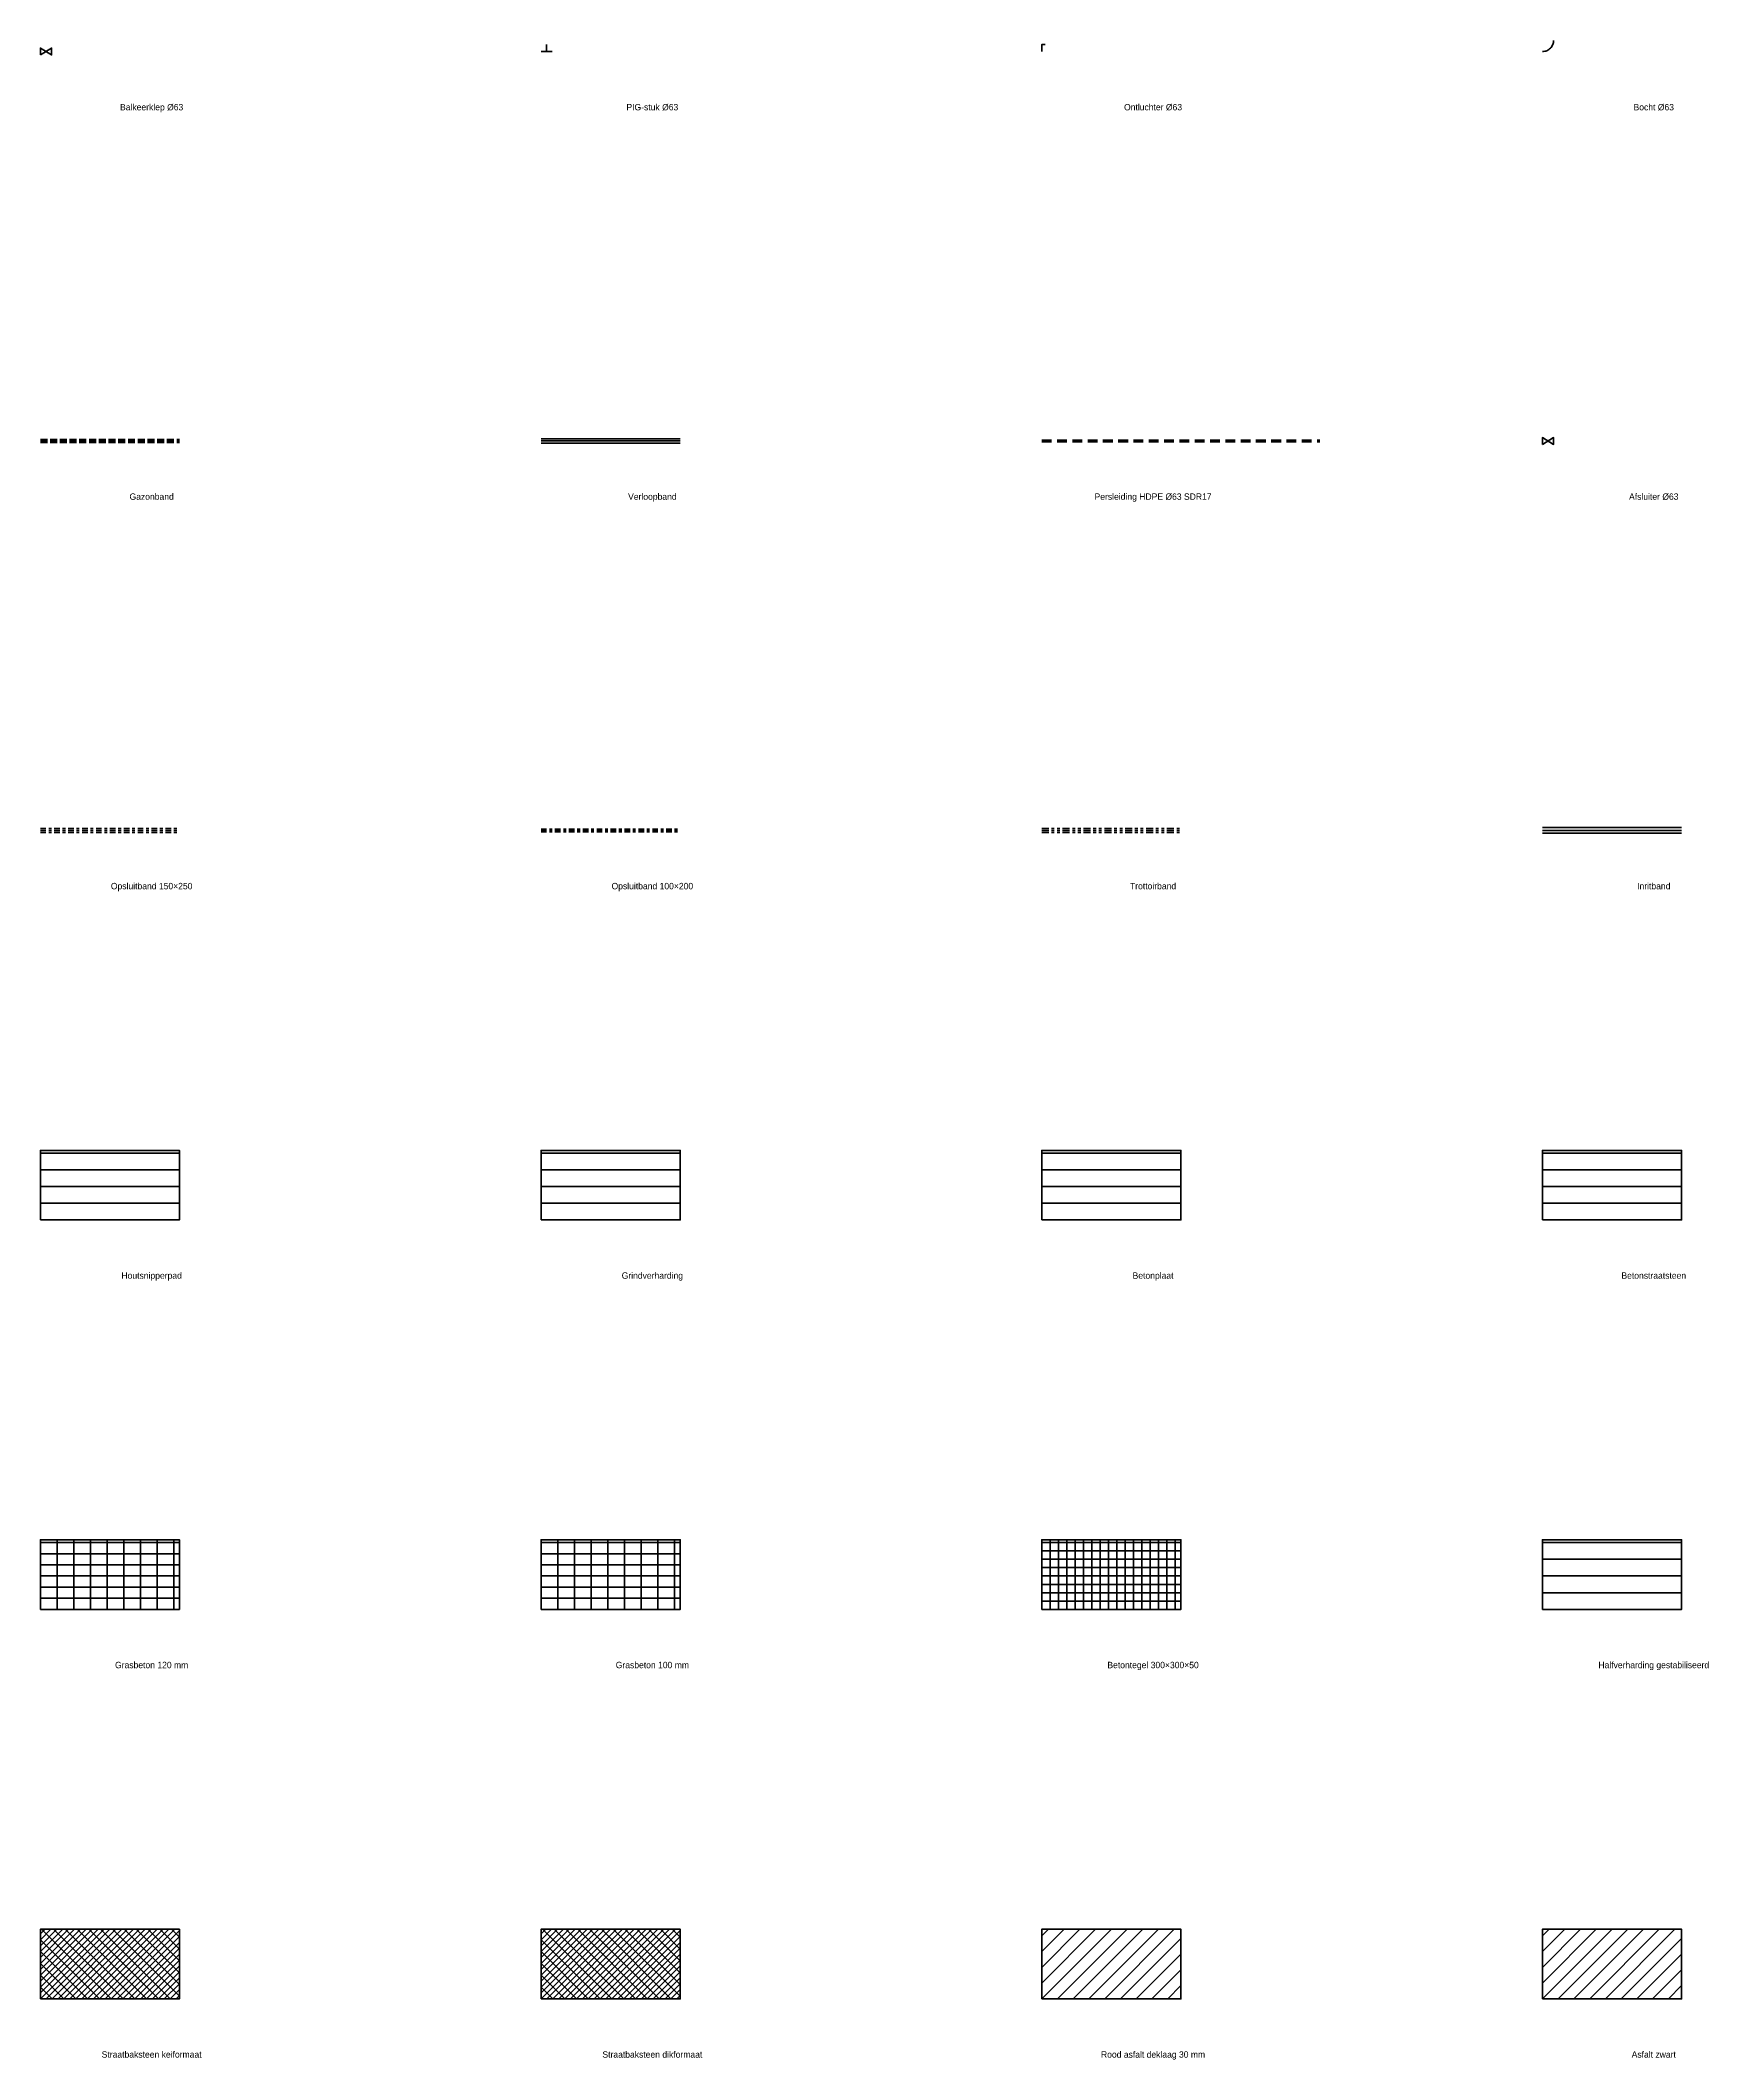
# Model space of a CAD drawing. Header units: metres. Extents: x -2 to 64, y -2 to 322.
# Drawn here: x 0 to 60, y -2.2 to 70.4 of the extents above; entities that cross this region are included whole.
import ezdxf
from ezdxf.enums import TextEntityAlignment as Align

# ---------------------------------------------------------------- set-up
doc = ezdxf.new("R2010")
doc.units = ezdxf.units.M
doc.header["$MEASUREMENT"] = 0
for name, pattern in [('RI-PERS-SO', [22, 7, -4, 7, -4]), ('VH-GAZONBAND-SO', [7, 5, -2]), ('VH-OPSLUITBAND-SO', [10, 4, -2, 2, -2]), ('VH-TROTTOIRBAND-SO', [15, 5, -2, 2, -2, 2, -2])]:
    doc.linetypes.add(name, pattern=pattern)
doc.layers.add('N-XX-AL-TEKENBLAD_VERKLARING-T', color=7, linetype='Continuous')
for name, color, linetype, lineweight in [('N-XX-RI-PERSLEIDING-G', 210, 'RI-PERS-SO', 35), ('N-XX-RI-PERSLEIDING_HULPSTUK-S', 210, 'CONTINUOUS', 35), ('N-XX-VH-GESLOTENVERHARDING_ASFALT-A', 10, 'CONTINUOUS', 35), ('N-XX-VH-GESLOTENVERHARDING_ASFALT-G', 10, 'CONTINUOUS', 35), ('N-XX-VH-GESLOTENVERHARDING_ASFALT_ROOD-G', 10, 'CONTINUOUS', 35), ('N-XX-VH-GESLOTENVERHARDING_BETON-A', 10, 'CONTINUOUS', 35), ('N-XX-VH-GESLOTENVERHARDING_BETON-G', 10, 'CONTINUOUS', 35), ('N-XX-VH-HALFVERHARDING-G', 130, 'CONTINUOUS', 35), ('N-XX-VH-HALFVERHARDING_GRASBETONSTEEN-A', 130, 'CONTINUOUS', 35), ('N-XX-VH-HALFVERHARDING_GRASBETONSTEEN-G', 130, 'CONTINUOUS', 35), ('N-XX-VH-HALFVERHARDING_GRIND-G', 130, 'CONTINUOUS', 35), ('N-XX-VH-KANTOPSLUITING_ELEMENT_VERLOOPBAND-G', 40, 'CONTINUOUS', 35), ('N-XX-VH-KANTOPSLUITING_GAZONBAND-G', 90, 'VH-GAZONBAND-SO', 35), ('N-XX-VH-KANTOPSLUITING_INRITBAND-G', 210, 'CONTINUOUS', 35), ('N-XX-VH-KANTOPSLUITING_OPSLUITBAND_100X200-G', 150, 'VH-OPSLUITBAND-SO', 35), ('N-XX-VH-KANTOPSLUITING_OPSLUITBAND_150X250-G', 150, 'VH-OPSLUITBAND-SO', 35), ('N-XX-VH-KANTOPSLUITING_TROTTOIRBAND-G', 210, 'VH-TROTTOIRBAND-SO', 35), ('N-XX-VH-OPENVERHARDING_BETONSTRAATSTEEN-A', 90, 'CONTINUOUS', 35), ('N-XX-VH-OPENVERHARDING_BETONSTRAATSTEEN-G', 90, 'CONTINUOUS', 35), ('N-XX-VH-OPENVERHARDING_STRAATBAKSTEEN-A', 90, 'CONTINUOUS', 35), ('N-XX-VH-OPENVERHARDING_STRAATBAKSTEEN-G', 90, 'CONTINUOUS', 35), ('N-XX-VH-OPENVERHARDING_TEGEL-A', 90, 'CONTINUOUS', 35), ('N-XX-VH-OPENVERHARDING_TEGEL-G', 90, 'CONTINUOUS', 35)]:
    doc.layers.add(name, color=color, linetype=linetype, lineweight=lineweight)

msp = doc.modelspace()

# ---------------------------------------------------------------- hatches: boundary and pattern name
at = {"layer": 'N-XX-VH-GESLOTENVERHARDING_ASFALT-A', "ltscale": 0.05}
h = msp.add_hatch(dxfattribs=at)
h.set_pattern_fill('AVH-OI_SCHEMATISCH', color=256, style=0, pattern_type=0)
h.set_pattern_definition([(45, (54, 0), (-0.282843, 0.282843), [])])
h.paths.add_polyline_path([(54, 0), (59, 0), (59, 2.5), (54, 2.5)])
at = {"layer": 'N-XX-VH-GESLOTENVERHARDING_ASFALT_ROOD-G', "ltscale": 0.05}
h = msp.add_hatch(dxfattribs=at)
h.set_pattern_fill('AVH-OI_SCHEMATISCH', color=256, style=0, pattern_type=0)
h.set_pattern_definition([(45, (36, 0), (-0.282843, 0.282843), [])])
h.paths.add_polyline_path([(36, 0), (41, 0), (41, 2.5), (36, 2.5)])
at = {"layer": 'N-XX-VH-GESLOTENVERHARDING_BETON-A', "ltscale": 0.05}
h = msp.add_hatch(dxfattribs=at)
h.set_pattern_fill('AVH-OI_SCHEMATISCH', color=256, style=0, pattern_type=0)
h.set_pattern_definition([(0, (36, 28), (-0, 0.6), [])])
h.paths.add_polyline_path([(36, 28), (41, 28), (41, 30.5), (36, 30.5)])
at = {"layer": 'N-XX-VH-HALFVERHARDING-G', "ltscale": 0.05}
h = msp.add_hatch(dxfattribs=at)
h.set_pattern_fill('AVH-OI_SCHEMATISCH', color=256, style=0, pattern_type=0)
h.set_pattern_definition([(0, (0, 28), (-0, 0.6), [])])
h.paths.add_polyline_path([(0, 28), (5, 28), (5, 30.5), (0, 30.5)])
h = msp.add_hatch(dxfattribs=at)
h.set_pattern_fill('AVH-OI_SCHEMATISCH', color=256, style=0, pattern_type=0)
h.set_pattern_definition([(0, (54, 14), (-0, 0.6), [])])
h.paths.add_polyline_path([(54, 14), (59, 14), (59, 16.5), (54, 16.5)])
at = {"layer": 'N-XX-VH-HALFVERHARDING_GRASBETONSTEEN-A', "ltscale": 0.05}
h = msp.add_hatch(dxfattribs=at)
h.set_pattern_fill('AVH-OI_SCHEMATISCH', color=256, style=0, pattern_type=0)
h.set_pattern_definition([(0, (0, 14), (-0, 0.4), []), (90, (0, 14), (-0.6, 4e-17), [])])
h.paths.add_polyline_path([(0, 14), (5, 14), (5, 16.5), (0, 16.5)])
h = msp.add_hatch(dxfattribs=at)
h.set_pattern_fill('AVH-OI_SCHEMATISCH', color=256, style=0, pattern_type=0)
h.set_pattern_definition([(0, (18, 14), (-0, 0.4), []), (90, (18, 14), (-0.6, 4e-17), [])])
h.paths.add_polyline_path([(18, 14), (23, 14), (23, 16.5), (18, 16.5)])
at = {"layer": 'N-XX-VH-HALFVERHARDING_GRIND-G', "ltscale": 0.05}
h = msp.add_hatch(dxfattribs=at)
h.set_pattern_fill('AVH-OI_SCHEMATISCH', color=256, style=0, pattern_type=0)
h.set_pattern_definition([(0, (18, 28), (-0, 0.6), [])])
h.paths.add_polyline_path([(18, 28), (23, 28), (23, 30.5), (18, 30.5)])
at = {"layer": 'N-XX-VH-OPENVERHARDING_BETONSTRAATSTEEN-A', "ltscale": 0.05}
h = msp.add_hatch(dxfattribs=at)
h.set_pattern_fill('AVH-OI_SCHEMATISCH', color=256, style=0, pattern_type=0)
h.set_pattern_definition([(0, (54, 28), (-0, 0.6), [])])
h.paths.add_polyline_path([(54, 28), (59, 28), (59, 30.5), (54, 30.5)])
at = {"layer": 'N-XX-VH-OPENVERHARDING_STRAATBAKSTEEN-A', "ltscale": 0.05}
h = msp.add_hatch(dxfattribs=at)
h.set_pattern_fill('AVH-OI_SCHEMATISCH', color=256, style=0, pattern_type=0)
h.set_pattern_definition([(45, (0, 0), (-0.106066, 0.106066), []), (-45, (0, 0), (0.212132, 0.212132), [])])
h.paths.add_polyline_path([(0, 0), (5, 0), (5, 2.5), (0, 2.5)])
h = msp.add_hatch(dxfattribs=at)
h.set_pattern_fill('AVH-OI_SCHEMATISCH', color=256, style=0, pattern_type=0)
h.set_pattern_definition([(45, (18, 0), (-0.106066, 0.106066), []), (-45, (18, 0), (0.212132, 0.212132), [])])
h.paths.add_polyline_path([(18, 0), (23, 0), (23, 2.5), (18, 2.5)])
at = {"layer": 'N-XX-VH-OPENVERHARDING_TEGEL-A', "ltscale": 0.05}
h = msp.add_hatch(dxfattribs=at)
h.set_pattern_fill('AVH-OI_SCHEMATISCH', color=256, style=0, pattern_type=0)
h.set_pattern_definition([(0, (36, 14), (-0, 0.3), []), (90, (36, 14), (-0.3, 2e-17), [])])
h.paths.add_polyline_path([(36, 14), (41, 14), (41, 16.5), (36, 16.5)])

# ---------------------------------------------------------------- linework, layer by layer
at = {"layer": 'N-XX-RI-PERSLEIDING-G', "ltscale": 0.05}
for points in [[(36, 56.032), (46, 56.032)], [(36, 56), (46, 56)], [(36, 55.968), (46, 55.968)]]:
    msp.add_lwpolyline(points, dxfattribs=at)
at = {"layer": 'N-XX-RI-PERSLEIDING_HULPSTUK-S', "ltscale": 0.05}
for points in [[(0, 69.875), (0.4, 70.125), (0.4, 69.875), (0, 70.125), (0, 69.875)], [(18, 70), (18.4, 70)], [(18.2, 70), (18.2, 70.25)], [(36, 70), (36, 70.25), (36.125, 70.25)], [(54, 70), (54.039, 70.002), (54.078, 70.008), (54.116, 70.017), (54.153, 70.03), (54.189, 70.047), (54.222, 70.067), (54.254, 70.091), (54.283, 70.117), (54.309, 70.146), (54.333, 70.178), (54.353, 70.211), (54.37, 70.247), (54.383, 70.284), (54.392, 70.322), (54.398, 70.361), (54.4, 70.4)], [(54, 55.875), (54.4, 56.125), (54.4, 55.875), (54, 56.125), (54, 55.875)]]:
    msp.add_lwpolyline(points, dxfattribs=at)
at = {"layer": 'N-XX-VH-GESLOTENVERHARDING_ASFALT-G', "ltscale": 0.05}
msp.add_lwpolyline([(54, 0), (59, 0), (59, 2.5), (54, 2.5)], close=True, dxfattribs=at)
at = {"layer": 'N-XX-VH-GESLOTENVERHARDING_ASFALT_ROOD-G', "ltscale": 0.05}
msp.add_lwpolyline([(36, 0), (41, 0), (41, 2.5), (36, 2.5)], close=True, dxfattribs=at)
at = {"layer": 'N-XX-VH-GESLOTENVERHARDING_BETON-G', "ltscale": 0.05}
msp.add_lwpolyline([(36, 28), (41, 28), (41, 30.5), (36, 30.5)], close=True, dxfattribs=at)
at = {"layer": 'N-XX-VH-HALFVERHARDING-G', "ltscale": 0.05}
for points in [[(0, 28), (5, 28), (5, 30.5), (0, 30.5)], [(54, 14), (59, 14), (59, 16.5), (54, 16.5)]]:
    msp.add_lwpolyline(points, close=True, dxfattribs=at)
at = {"layer": 'N-XX-VH-HALFVERHARDING_GRASBETONSTEEN-G', "ltscale": 0.05}
for points in [[(0, 14), (5, 14), (5, 16.5), (0, 16.5)], [(18, 14), (23, 14), (23, 16.5), (18, 16.5)]]:
    msp.add_lwpolyline(points, close=True, dxfattribs=at)
at = {"layer": 'N-XX-VH-HALFVERHARDING_GRIND-G', "ltscale": 0.05}
msp.add_lwpolyline([(18, 28), (23, 28), (23, 30.5), (18, 30.5)], close=True, dxfattribs=at)
at = {"layer": 'N-XX-VH-KANTOPSLUITING_ELEMENT_VERLOOPBAND-G', "ltscale": 0.05}
for points in [[(18, 56.075), (23, 56.075)], [(18, 56), (23, 56)], [(18, 55.925), (23, 55.925)]]:
    msp.add_lwpolyline(points, dxfattribs=at)
at = {"layer": 'N-XX-VH-KANTOPSLUITING_GAZONBAND-G', "ltscale": 0.05}
for points in [[(0, 56.05), (5, 56.05)], [(0, 56), (5, 56)], [(0, 55.95), (5, 55.95)]]:
    msp.add_lwpolyline(points, dxfattribs=at)
at = {"layer": 'N-XX-VH-KANTOPSLUITING_INRITBAND-G', "ltscale": 0.05}
for points in [[(54, 42.1), (59, 42.1)], [(54, 42), (59, 42)], [(54, 41.9), (59, 41.9)]]:
    msp.add_lwpolyline(points, dxfattribs=at)
at = {"layer": 'N-XX-VH-KANTOPSLUITING_OPSLUITBAND_100X200-G', "ltscale": 0.05}
for points in [[(18, 42.05), (23, 42.05)], [(18, 42), (23, 42)], [(18, 41.95), (23, 41.95)]]:
    msp.add_lwpolyline(points, dxfattribs=at)
at = {"layer": 'N-XX-VH-KANTOPSLUITING_OPSLUITBAND_150X250-G', "ltscale": 0.05}
for points in [[(0, 42.075), (5, 42.075)], [(0, 42), (5, 42)], [(0, 41.925), (5, 41.925)]]:
    msp.add_lwpolyline(points, dxfattribs=at)
at = {"layer": 'N-XX-VH-KANTOPSLUITING_TROTTOIRBAND-G', "ltscale": 0.05}
for points in [[(36, 42.075), (41, 42.075)], [(36, 42), (41, 42)], [(36, 41.925), (41, 41.925)]]:
    msp.add_lwpolyline(points, dxfattribs=at)
at = {"layer": 'N-XX-VH-OPENVERHARDING_BETONSTRAATSTEEN-G', "ltscale": 0.05}
msp.add_lwpolyline([(54, 28), (59, 28), (59, 30.5), (54, 30.5)], close=True, dxfattribs=at)
at = {"layer": 'N-XX-VH-OPENVERHARDING_STRAATBAKSTEEN-G', "ltscale": 0.05}
for points in [[(0, 0), (5, 0), (5, 2.5), (0, 2.5)], [(18, 0), (23, 0), (23, 2.5), (18, 2.5)]]:
    msp.add_lwpolyline(points, close=True, dxfattribs=at)
at = {"layer": 'N-XX-VH-OPENVERHARDING_TEGEL-G', "ltscale": 0.05}
msp.add_lwpolyline([(36, 14), (41, 14), (41, 16.5), (36, 16.5)], close=True, dxfattribs=at)

# ---------------------------------------------------------------- texts
at = {"layer": 'N-XX-AL-TEKENBLAD_VERKLARING-T'}
for s, p in [('Balkeerklep Ø63', (4, 68)), ('PIG-stuk Ø63', (22, 68)), ('Ontluchter Ø63', (40, 68)), ('Bocht Ø63', (58, 68)), ('Gazonband', (4, 54)), ('Verloopband', (22, 54)), ('Persleiding HDPE Ø63 SDR17', (40, 54)), ('Afsluiter Ø63', (58, 54)), ('Opsluitband 150×250', (4, 40)), ('Opsluitband 100×200', (22, 40)), ('Trottoirband', (40, 40)), ('Inritband', (58, 40)), ('Houtsnipperpad', (4, 26)), ('Grindverharding', (22, 26)), ('Betonplaat', (40, 26)), ('Betonstraatsteen', (58, 26)), ('Grasbeton 120 mm', (4, 12)), ('Grasbeton 100 mm', (22, 12)), ('Betontegel 300×300×50', (40, 12)), ('Halfverharding gestabiliseerd', (58, 12)), ('Straatbaksteen keiformaat', (4, -2)), ('Straatbaksteen dikformaat', (22, -2)), ('Rood asfalt deklaag 30 mm', (40, -2)), ('Asfalt zwart', (58, -2))]:
    msp.add_text(s, height=0.23, dxfattribs=at).set_placement(p, align=Align.MIDDLE_CENTER)

doc.saveas('drawing.dxf')
